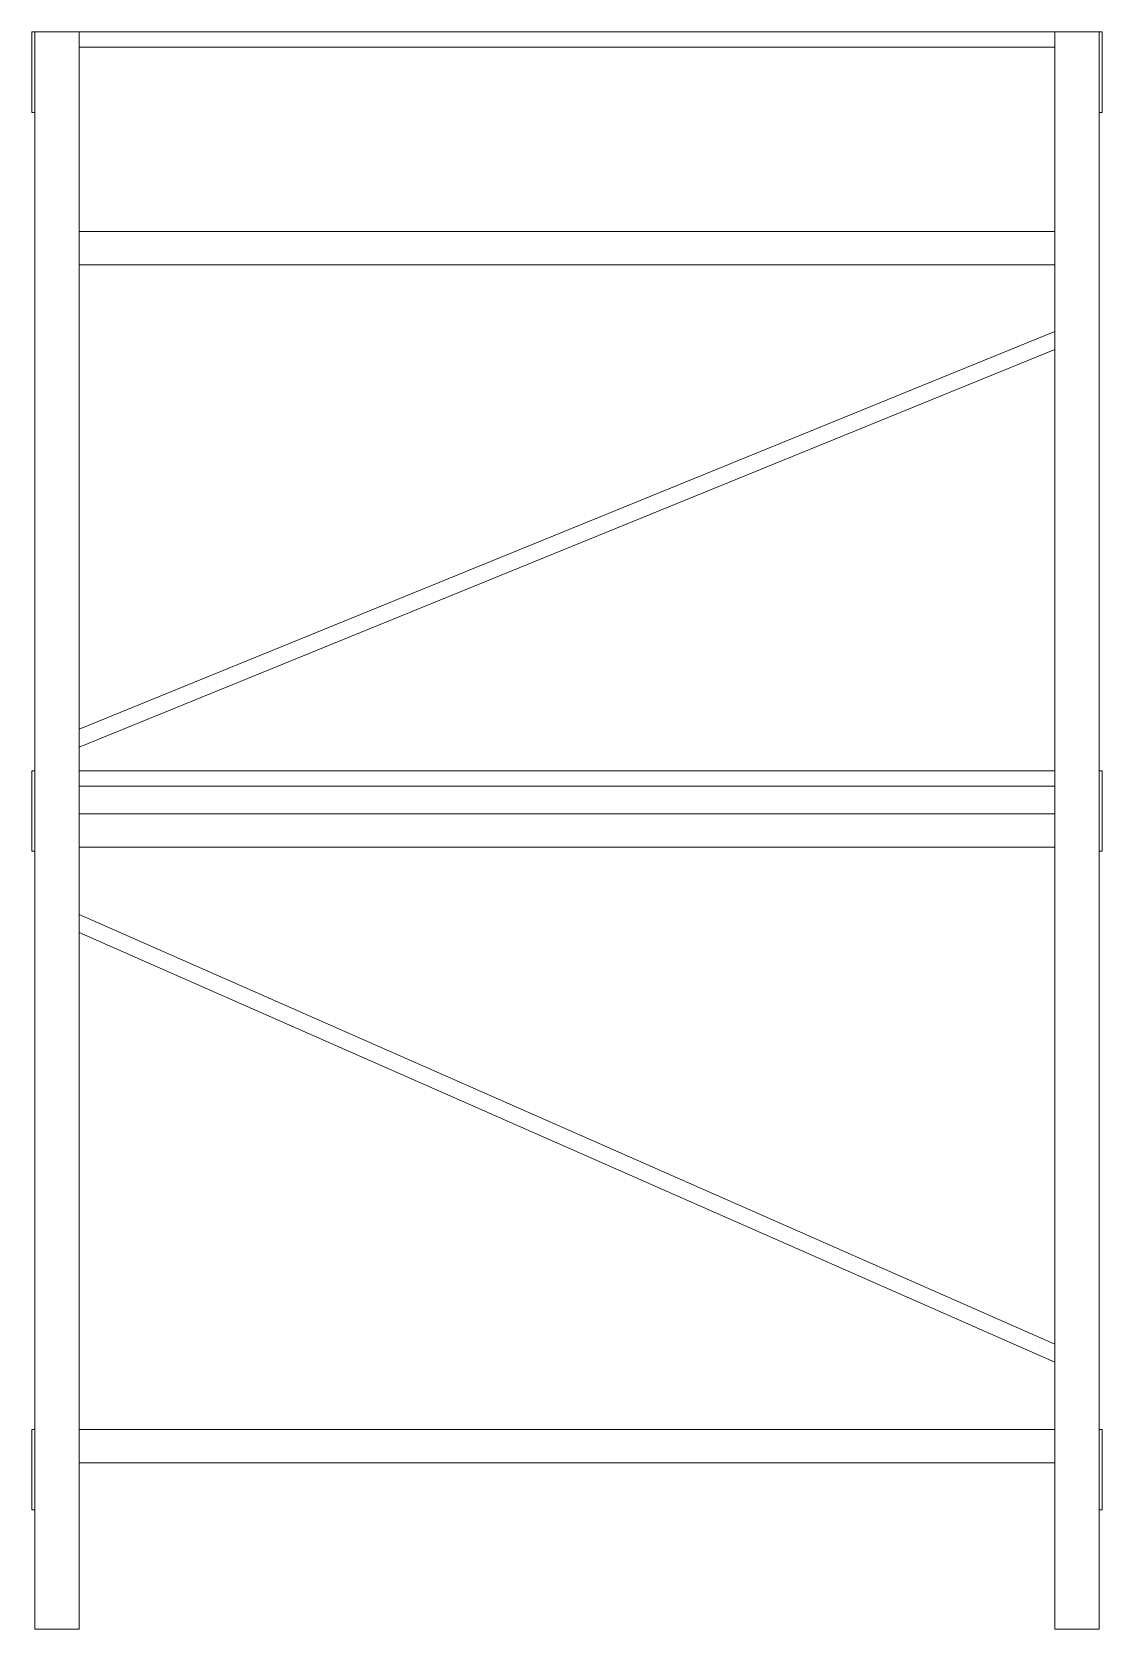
# Model space of a CAD drawing. Header units: centimetres. Extents: x -13689 to 3489, y -437 to 1921.
# Drawn here: x -2201 to -2078.4, y 94 to 276.9 of the extents above; entities that cross this region are included whole.
import ezdxf

# ---------------------------------------------------------------- set-up
doc = ezdxf.new("R2010")
doc.units = ezdxf.units.CM
doc.layers.add('Q-SPCQ', color=7, linetype='Continuous', lineweight=9)

# ---------------------------------------------------------------- blocks, each defined once
blk = doc.blocks.new('RVR-Rack Almacenamiento - Default-1745858-Sección 3-2')
at = {"layer": 'Q-SPCQ', "color": 253, "true_color": 0xaaaaaa}
for p, q in [((-1333.86, 276.88), (-1333.55, 276.88)), ((-1333.86, 267.67), (-1333.86, 276.88)), ((-1333.55, 276.88), (-1328.47, 276.88)), ((-1333.55, 94), (-1333.55, 276.88)), ((-1328.47, 276.88), (-1216.71, 276.88)), ((-1328.47, 276.88), (-1328.47, 94)), ((-1216.71, 276.88), (-1211.63, 276.88)), ((-1216.71, 94), (-1216.71, 276.88)), ((-1211.63, 276.88), (-1211.31, 276.88)), ((-1211.63, 276.88), (-1211.63, 94)), ((-1211.31, 276.88), (-1211.31, 267.67)), ((-1216.71, 275.13), (-1328.47, 275.13)), ((-1333.55, 267.67), (-1333.86, 267.67)), ((-1211.31, 267.67), (-1211.63, 267.67)), ((-1328.47, 254.02), (-1216.71, 254.02)), ((-1216.71, 250.21), (-1328.47, 250.21)), ((-1216.71, 242.58), (-1328.47, 197.03)), ((-1216.71, 240.53), (-1328.47, 194.97)), ((-1333.86, 192.27), (-1333.55, 192.27)), ((-1333.86, 183.06), (-1333.86, 192.27)), ((-1328.47, 192.27), (-1216.71, 192.27)), ((-1211.63, 192.27), (-1211.31, 192.27)), ((-1211.31, 192.27), (-1211.31, 183.06)), ((-1216.71, 190.52), (-1328.47, 190.52)), ((-1328.47, 187.34), (-1216.71, 187.34)), ((-1333.55, 183.06), (-1333.86, 183.06)), ((-1216.71, 183.53), (-1328.47, 183.53)), ((-1211.31, 183.06), (-1211.63, 183.06)), ((-1328.47, 175.84), (-1216.71, 126.64)), ((-1328.47, 173.76), (-1216.71, 124.56)), ((-1333.86, 116.86), (-1333.55, 116.86)), ((-1333.86, 107.65), (-1333.86, 116.86)), ((-1328.47, 116.86), (-1216.71, 116.86)), ((-1211.63, 116.86), (-1211.31, 116.86)), ((-1211.31, 116.86), (-1211.31, 107.65)), ((-1216.71, 113.05), (-1328.47, 113.05)), ((-1333.55, 107.65), (-1333.86, 107.65)), ((-1211.31, 107.65), (-1211.63, 107.65)), ((-1328.47, 94), (-1333.55, 94)), ((-1211.63, 94), (-1216.71, 94))]:
    blk.add_line(p, q, dxfattribs=at)

msp = doc.modelspace()

# ---------------------------------------------------------------- block references
at = {"layer": 'Q-SPCQ', "color": 253, "true_color": 0xaaaaaa}
msp.add_blockref('RVR-Rack Almacenamiento - Default-1745858-Sección 3-2', (-867.123, 0), dxfattribs=at)

doc.saveas('drawing.dxf')
